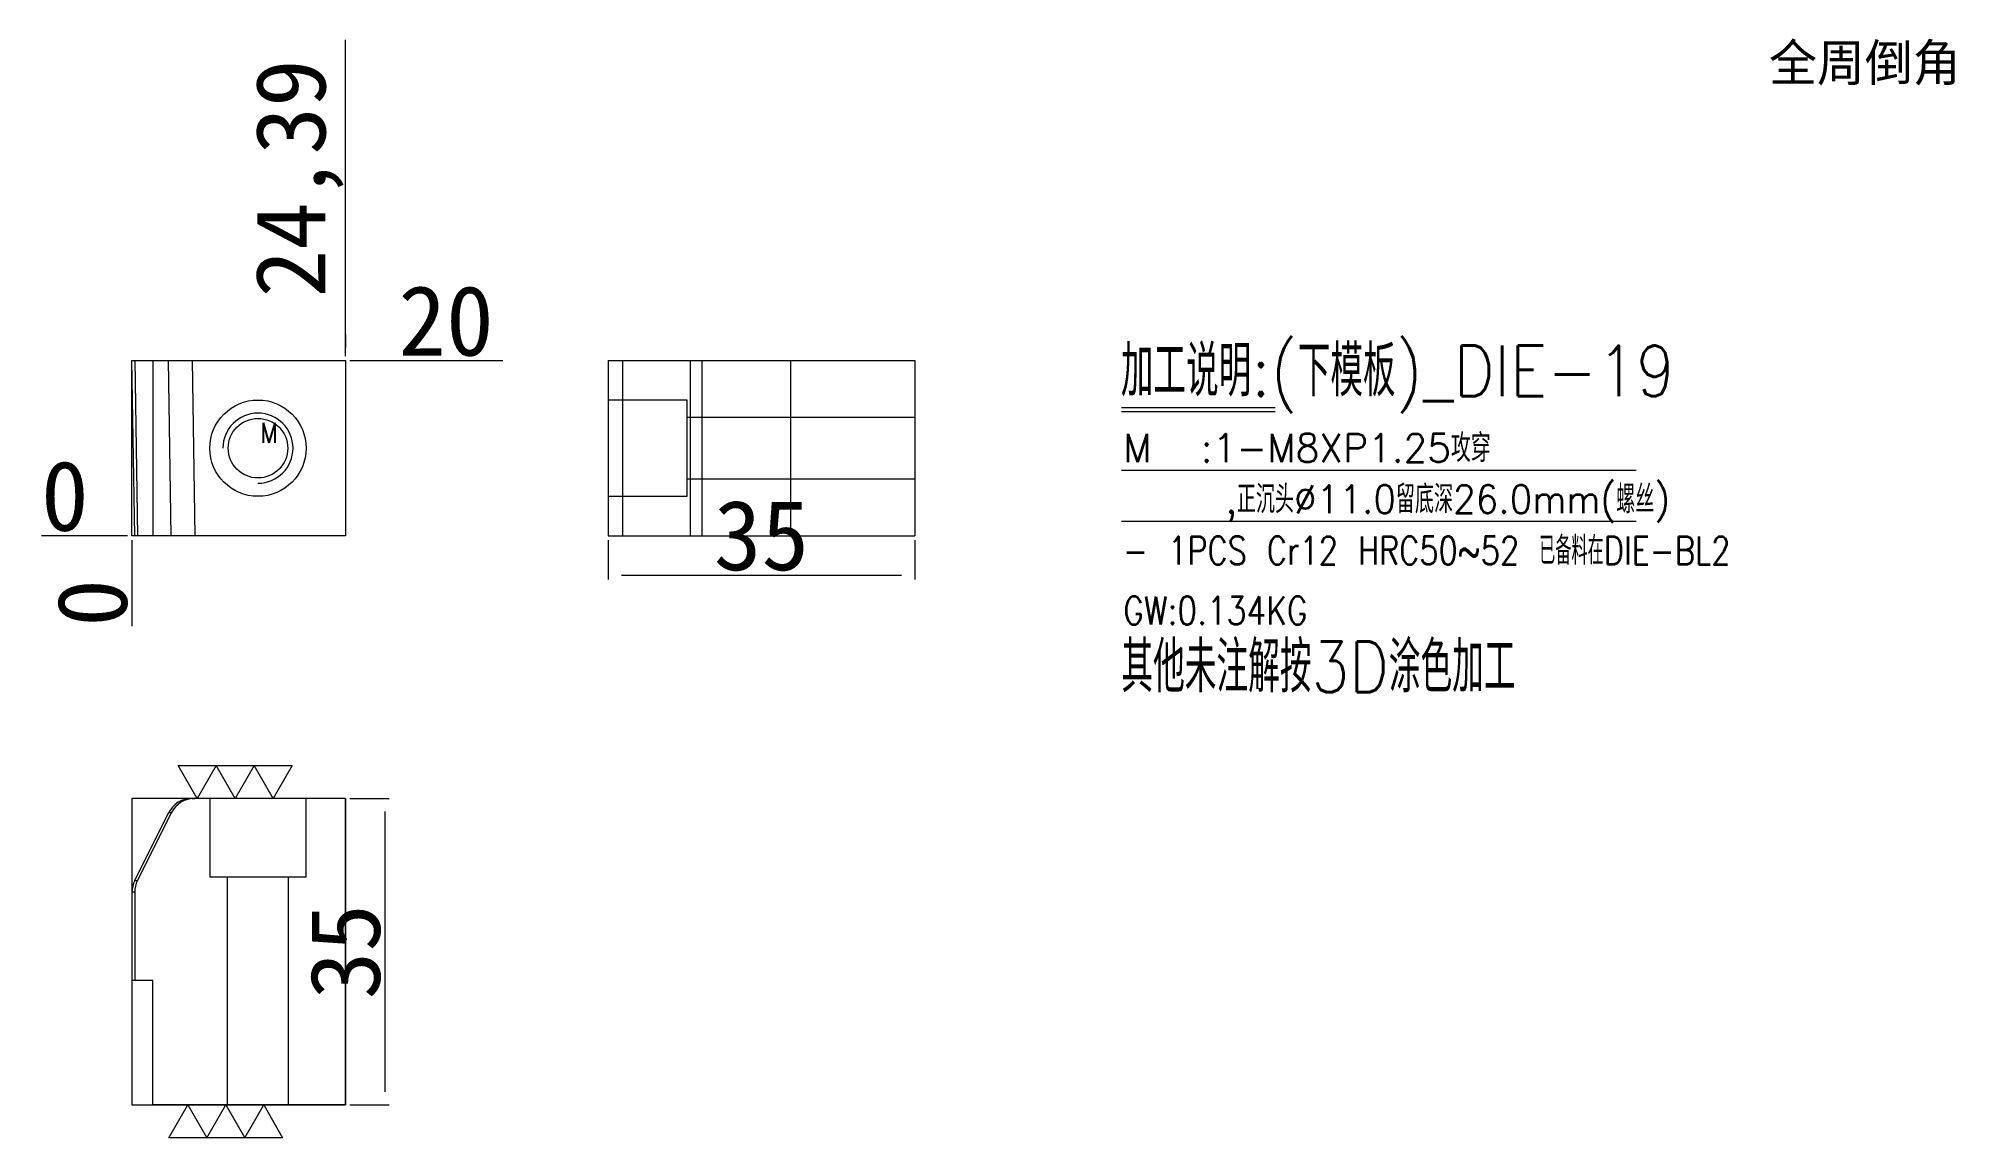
# Model space of a CAD drawing. Header units: millimetres. Extents: x 12778 to 12997, y 41956 to 42081.
import ezdxf
from ezdxf.enums import TextEntityAlignment as Align

# ---------------------------------------------------------------- set-up
doc = ezdxf.new("R2010")
doc.units = ezdxf.units.MM
doc.linetypes.add('DASHED', pattern=[0])
doc.layers.add('DIE', color=7, linetype='Continuous')
doc.layers.add('dim', color=4, linetype='Continuous')
doc.styles.add('_PUG_ERP', font='txt')
doc.styles.add('chinesef_fs', font='txt.shx', dxfattribs={"bigfont": 'gbcbig.shx'})
doc.dimstyles.new('_PUG_ERP', dxfattribs={"dimtxt": 8, "dimasz": 1.5, "dimexe": 0.5, "dimexo": 0.5, "dimgap": 0.5, "dimtad": 1, "dimtxsty": '_PUG_ERP', "dimblk": 'CLOSEDBLANK', "dimcen": 0, "dimclrd": 4, "dimclre": 4, "dimclrt": 3, "dimazin": 3, "dimtfac": 1, "dimtmove": 0, "dimatfit": 3, "dimldrblk": 'CLOSEDBLANK', "dimlwd": 9, "dimlwe": 9})

# ---------------------------------------------------------------- blocks, each defined once
blk = doc.blocks.new('*D733')
at = {"layer": 'Defpoints', "color": 0}
for p in [(12813.06, 42044.39), (12817.56, 42044.39), (12788.67, 42024.39)]:
    blk.add_point(p, dxfattribs=at)
at = {"layer": 'dim', "color": 4, "lineweight": 9}
blk.add_line((12813.56, 42044.39), (12831.01, 42044.39), dxfattribs=at)
at = {"layer": 'dim', "color": 3, "lineweight": 13, "insert": (12824.54, 42048.89), "char_height": 8, "attachment_point": 5, "style": '_PUG_ERP'}
blk.add_mtext('20', dxfattribs=at)
blk = doc.blocks.new('_ClosedBlank')
blk = doc.blocks.new('*D734')
at = {"layer": 'Defpoints', "color": 0}
for p in [(12784.17, 42024.39), (12788.67, 42024.39), (12788.67, 42024.39)]:
    blk.add_point(p, dxfattribs=at)
at = {"layer": 'dim', "color": 4, "lineweight": 9}
blk.add_line((12788.17, 42024.39), (12778.34, 42024.39), dxfattribs=at)
at = {"layer": 'dim', "color": 3, "lineweight": 13, "insert": (12781.01, 42028.89), "char_height": 8, "attachment_point": 5, "style": '_PUG_ERP'}
blk.add_mtext('0', dxfattribs=at)
blk = doc.blocks.new('*D735')
at = {"layer": 'Defpoints', "color": 0}
for p in [(12788.67, 42024.39), (12788.67, 42024.39), (12788.67, 42019.89)]:
    blk.add_point(p, dxfattribs=at)
at = {"layer": 'dim', "color": 4, "lineweight": 9}
blk.add_line((12788.67, 42023.89), (12788.67, 42014.06), dxfattribs=at)
at = {"layer": 'dim', "color": 3, "lineweight": 13, "insert": (12784.17, 42016.72), "char_height": 8, "attachment_point": 5, "rotation": 90, "style": '_PUG_ERP'}
blk.add_mtext('0', dxfattribs=at)
blk = doc.blocks.new('*D736')
at = {"layer": 'Defpoints', "color": 0}
for p in [(12813.06, 42048.89), (12813.06, 42044.39), (12788.67, 42024.39)]:
    blk.add_point(p, dxfattribs=at)
at = {"layer": 'dim', "color": 4, "lineweight": 9}
for p, q in [((12813.06, 42045.89), (12813.06, 42081.01)), ((12813.06, 42044.89), (12813.06, 42047.39)), ((12813.06, 42047.39), (12813.06, 42045.89))]:
    blk.add_line(p, q, dxfattribs=at)
at = {"layer": 'dim', "color": 3, "lineweight": 13, "insert": (12807.8, 42065.2), "char_height": 8, "attachment_point": 5, "rotation": 90, "style": '_PUG_ERP'}
blk.add_mtext('24,39', dxfattribs=at)
blk = doc.blocks.new('*D737')
at = {"layer": 'Defpoints', "color": 0}
for p in [(12813.06, 41994.39), (12813.06, 41959.39), (12817.56, 41959.39)]:
    blk.add_point(p, dxfattribs=at)
at = {"layer": 'dim', "color": 4, "lineweight": 9}
for p, q in [((12813.56, 41994.39), (12818.06, 41994.39)), ((12817.56, 41992.89), (12817.56, 41960.89)), ((12813.56, 41959.39), (12818.06, 41959.39))]:
    blk.add_line(p, q, dxfattribs=at)
at = {"layer": 'dim', "color": 3, "lineweight": 13, "insert": (12813.06, 41976.89), "char_height": 8, "attachment_point": 5, "rotation": 90, "style": '_PUG_ERP'}
blk.add_mtext('35', dxfattribs=at)
blk = doc.blocks.new('*D738')
at = {"layer": 'Defpoints', "color": 0}
for p in [(12843.06, 42024.39), (12878.06, 42024.39), (12878.06, 42019.89)]:
    blk.add_point(p, dxfattribs=at)
at = {"layer": 'dim', "color": 4, "lineweight": 9}
for p, q in [((12843.06, 42023.89), (12843.06, 42019.39)), ((12878.06, 42023.89), (12878.06, 42019.39)), ((12844.56, 42019.89), (12876.56, 42019.89))]:
    blk.add_line(p, q, dxfattribs=at)
at = {"layer": 'dim', "color": 3, "lineweight": 13, "insert": (12860.56, 42024.39), "char_height": 8, "attachment_point": 5, "style": '_PUG_ERP'}
blk.add_mtext('35', dxfattribs=at)

msp = doc.modelspace()

# ---------------------------------------------------------------- linework, layer by layer
at = {"layer": 'DIE', "color": 155, "linetype": 'Continuous', "lineweight": 18}
for p, q in [((12788.991, 42044.391), (12789.305, 42024.391)), ((12793.16, 42024.391), (12792.846, 42044.391)), ((12795.529, 42044.391), (12795.844, 42024.391)), ((12793.16, 41992.733), (12792.846, 41992.733)), ((12788.991, 41985.024), (12789.305, 41985.024)), ((12788.989, 41983.683), (12788.674, 41983.683))]:
    msp.add_line(p, q, dxfattribs=at)
at = {"layer": 'DIE', "color": 21, "linetype": 'DASHED', "lineweight": 13, "ltscale": 0.145337}
for p, q in [((12791.061, 42044.391), (12791.061, 42024.391)), ((12863.861, 42044.391), (12863.861, 42024.391))]:
    msp.add_line(p, q, dxfattribs=at)
at = {"layer": 'DIE', "color": 21, "linetype": 'Continuous', "lineweight": 18}
for p, q in [((12843.061, 42044.391), (12878.061, 42044.391)), ((12843.061, 42044.391), (12843.061, 42024.391)), ((12878.061, 42044.391), (12878.061, 42024.391)), ((12843.061, 42024.391), (12878.061, 42024.391)), ((12795.529, 41994.391), (12795.844, 41994.391)), ((12813.061, 41994.391), (12795.844, 41994.391)), ((12813.061, 41994.391), (12813.061, 41959.391)), ((12788.991, 41985.024), (12792.846, 41992.733)), ((12793.16, 41992.733), (12789.305, 41985.024)), ((12788.674, 41983.683), (12788.674, 41973.591)), ((12788.989, 41983.683), (12788.989, 41973.591)), ((12788.989, 41973.591), (12788.674, 41973.591)), ((12791.061, 41973.591), (12788.989, 41973.591)), ((12791.061, 41959.391), (12791.061, 41973.591)), ((12813.061, 41959.391), (12791.061, 41959.391))]:
    msp.add_line(p, q, dxfattribs=at)
at = {"layer": 'DIE', "color": 155, "linetype": 'DASHED', "lineweight": 13, "ltscale": 0.145337}
for p, q in [((12844.72, 42024.391), (12844.72, 42044.391)), ((12852.428, 42044.391), (12852.428, 42024.391)), ((12853.769, 42024.391), (12853.769, 42044.391))]:
    msp.add_line(p, q, dxfattribs=at)
at = {"layer": 'DIE', "color": 31, "linetype": 'DASHED', "lineweight": 13, "ltscale": 0.145337}
for p, q in [((12852.061, 42039.891), (12843.061, 42039.891)), ((12852.061, 42034.391), (12852.061, 42039.891)), ((12878.061, 42037.894), (12852.061, 42037.894)), ((12852.061, 42028.891), (12852.061, 42034.391)), ((12852.061, 42030.887), (12878.061, 42030.887)), ((12843.061, 42028.891), (12852.061, 42028.891)), ((12797.561, 41994.391), (12797.561, 41985.391)), ((12808.561, 41985.391), (12808.561, 41994.391)), ((12808.561, 41985.391), (12797.561, 41985.391)), ((12799.558, 41985.391), (12799.558, 41959.391)), ((12806.565, 41959.391), (12806.565, 41985.391))]:
    msp.add_line(p, q, dxfattribs=at)
at = {"layer": 'DIE', "color": 1, "lineweight": 13}
msp.add_lwpolyline([(12788.674, 42044.391), (12813.061, 42044.391), (12813.061, 42024.391), (12788.989, 42024.391)], close=True, dxfattribs=at)
at = {"layer": 'DIE', "color": 42, "linetype": 'Continuous', "lineweight": 18}
msp.add_circle((12803.061, 42034.391), 5.5, dxfattribs=at)
at = {"layer": 'DIE', "color": 42, "linetype": 'Continuous', "lineweight": 13}
msp.add_circle((12803.061, 42034.391), 3.4, dxfattribs=at)
msp.add_arc((12803.061, 42034.391), 4, 270, 180, dxfattribs=at)
at = {"layer": 'DIE', "color": 21, "linetype": 'Continuous', "lineweight": 18}
for centre, start_param, end_param in [((12795.529, 41991.391), 4.712389, 5.8195377), ((12795.844, 41991.391), 4.712389, 5.8195377), ((12791.675, 41983.683), 5.8195377, 6.2831853), ((12791.989, 41983.683), 5.8195377, 6.2831853)]:
    msp.add_ellipse(centre, major_axis=(-3, 0), ratio=0.999877, start_param=start_param, end_param=end_param, dxfattribs=at)
at = {"layer": 'dim', "color": 8, "linetype": 'Continuous', "lineweight": 18}
for p, q in [((12901.685, 42039.048), (12919.224, 42039.048)), ((12901.685, 42038.562), (12919.224, 42038.562)), ((12901.685, 42031.896), (12960.437, 42031.896)), ((12901.685, 42026.039), (12960.437, 42026.039))]:
    msp.add_line(p, q, dxfattribs=at)
at = {"layer": 'dim', "color": 252, "linetype": 'DASHED', "lineweight": 13, "ltscale": 0.2}
for points in [[(12813.061, 42044.391), (12813.061, 42024.391), (12788.674, 42024.391), (12788.674, 42044.391)], [(12788.674, 41959.391), (12813.061, 41959.391), (12813.061, 41994.391), (12788.674, 41994.391)]]:
    msp.add_lwpolyline(points, close=True, dxfattribs=at)
at = {"layer": 'dim', "lineweight": 13}
for points in [[(12806.947, 41998.141), (12804.782, 41994.391), (12802.617, 41998.141), (12800.452, 41994.391), (12798.287, 41998.141), (12796.122, 41994.391), (12793.957, 41998.141), (12806.947, 41998.141)], [(12792.886, 41955.641), (12795.051, 41959.391), (12797.216, 41955.641), (12799.381, 41959.391), (12801.546, 41955.641), (12803.711, 41959.391), (12805.876, 41955.641), (12792.886, 41955.641)]]:
    msp.add_lwpolyline(points, close=True, dxfattribs=at)

# ---------------------------------------------------------------- texts
at = {"layer": 'dim'}
msp.add_text('全周倒角', height=4.2088, dxfattribs=at).set_placement((12986.549, 42078.506), align=Align.MIDDLE)
at = {"layer": 'dim', "color": 4, "lineweight": 13, "style": 'chinesef_fs'}
for s, height, width, p in [('加工说明:(下模板)_DIE-19', 5.8, 0.8913, (12901.593, 42040.313)), ('M', 2.3, 0.8408, (12803.32, 42034.995)), ('M  :1-M8XP1.25攻穿', 3.2, 0.9866, (12901.855, 42032.811)), ('    ,正沉头%%c11.0留底深26.0mm(螺丝)', 3.2, 0.9432, (12901.855, 42026.954)), ('- 1PCS Cr12 HRC50~52 已备料在DIE-BL2 ', 3.2, 0.7996, (12901.855, 42021.097)), ('GW:0.134KG ', 3.2, 0.8211, (12901.855, 42014.268))]:
    msp.add_text(s, height=height, dxfattribs=dict(at, width=width)).set_placement(p)
at = {"layer": 'dim', "color": 21, "lineweight": 13, "style": 'chinesef_fs', "width": 0.8663}
msp.add_text('其他未注解按3D涂色加工', height=5.8, dxfattribs=at).set_placement((12901.66, 42006.508))

# ---------------------------------------------------------------- dimensions: what is measured, and where the dimension line sits
at = {"layer": 'dim', "lineweight": 13}
for feature_location, offset, dtype, origin, picture, middle in [((12813.061, 42044.391), (0, 4.5), 1, (12788.674, 42024.391), '*D736', (12807.799, 42065.2)), ((12813.061, 42044.391), (4.5, 0), 0, (12788.674, 42024.391), '*D733', (12824.537, 42048.891)), ((12788.674397854, 42024.390958747), (-4.5, 0), 0, (12788.674397854, 42024.390958747), '*D734', (12781.007731187, 42028.890958747)), ((12788.674397854, 42024.390958747), (0, -4.5), 1, (12788.674397854, 42024.390958747), '*D735', (12784.174397854, 42016.724292081))]:
    dim = msp.add_ordinate_dim(feature_location=feature_location, offset=offset, dtype=dtype, origin=origin, dimstyle='_PUG_ERP', dxfattribs=at)
    dim.commit()
    dim.dimension.update_dxf_attribs({"geometry": picture, "text_midpoint": middle})
dim = msp.add_linear_dim(base=(12878.061, 42019.891), p1=(12843.061, 42024.391), p2=(12878.061, 42024.391), dimstyle='_PUG_ERP', dxfattribs=at)
dim.commit()
dim.dimension.update_dxf_attribs({"geometry": '*D738', "text_midpoint": (12860.561, 42024.391)})
dim = msp.add_linear_dim(base=(12817.561, 41959.391), p1=(12813.061, 41994.391), p2=(12813.061, 41959.391), angle=90, dimstyle='_PUG_ERP', dxfattribs=at)
dim.commit()
dim.dimension.update_dxf_attribs({"geometry": '*D737', "text_midpoint": (12813.061, 41976.891)})

doc.saveas('drawing.dxf')
